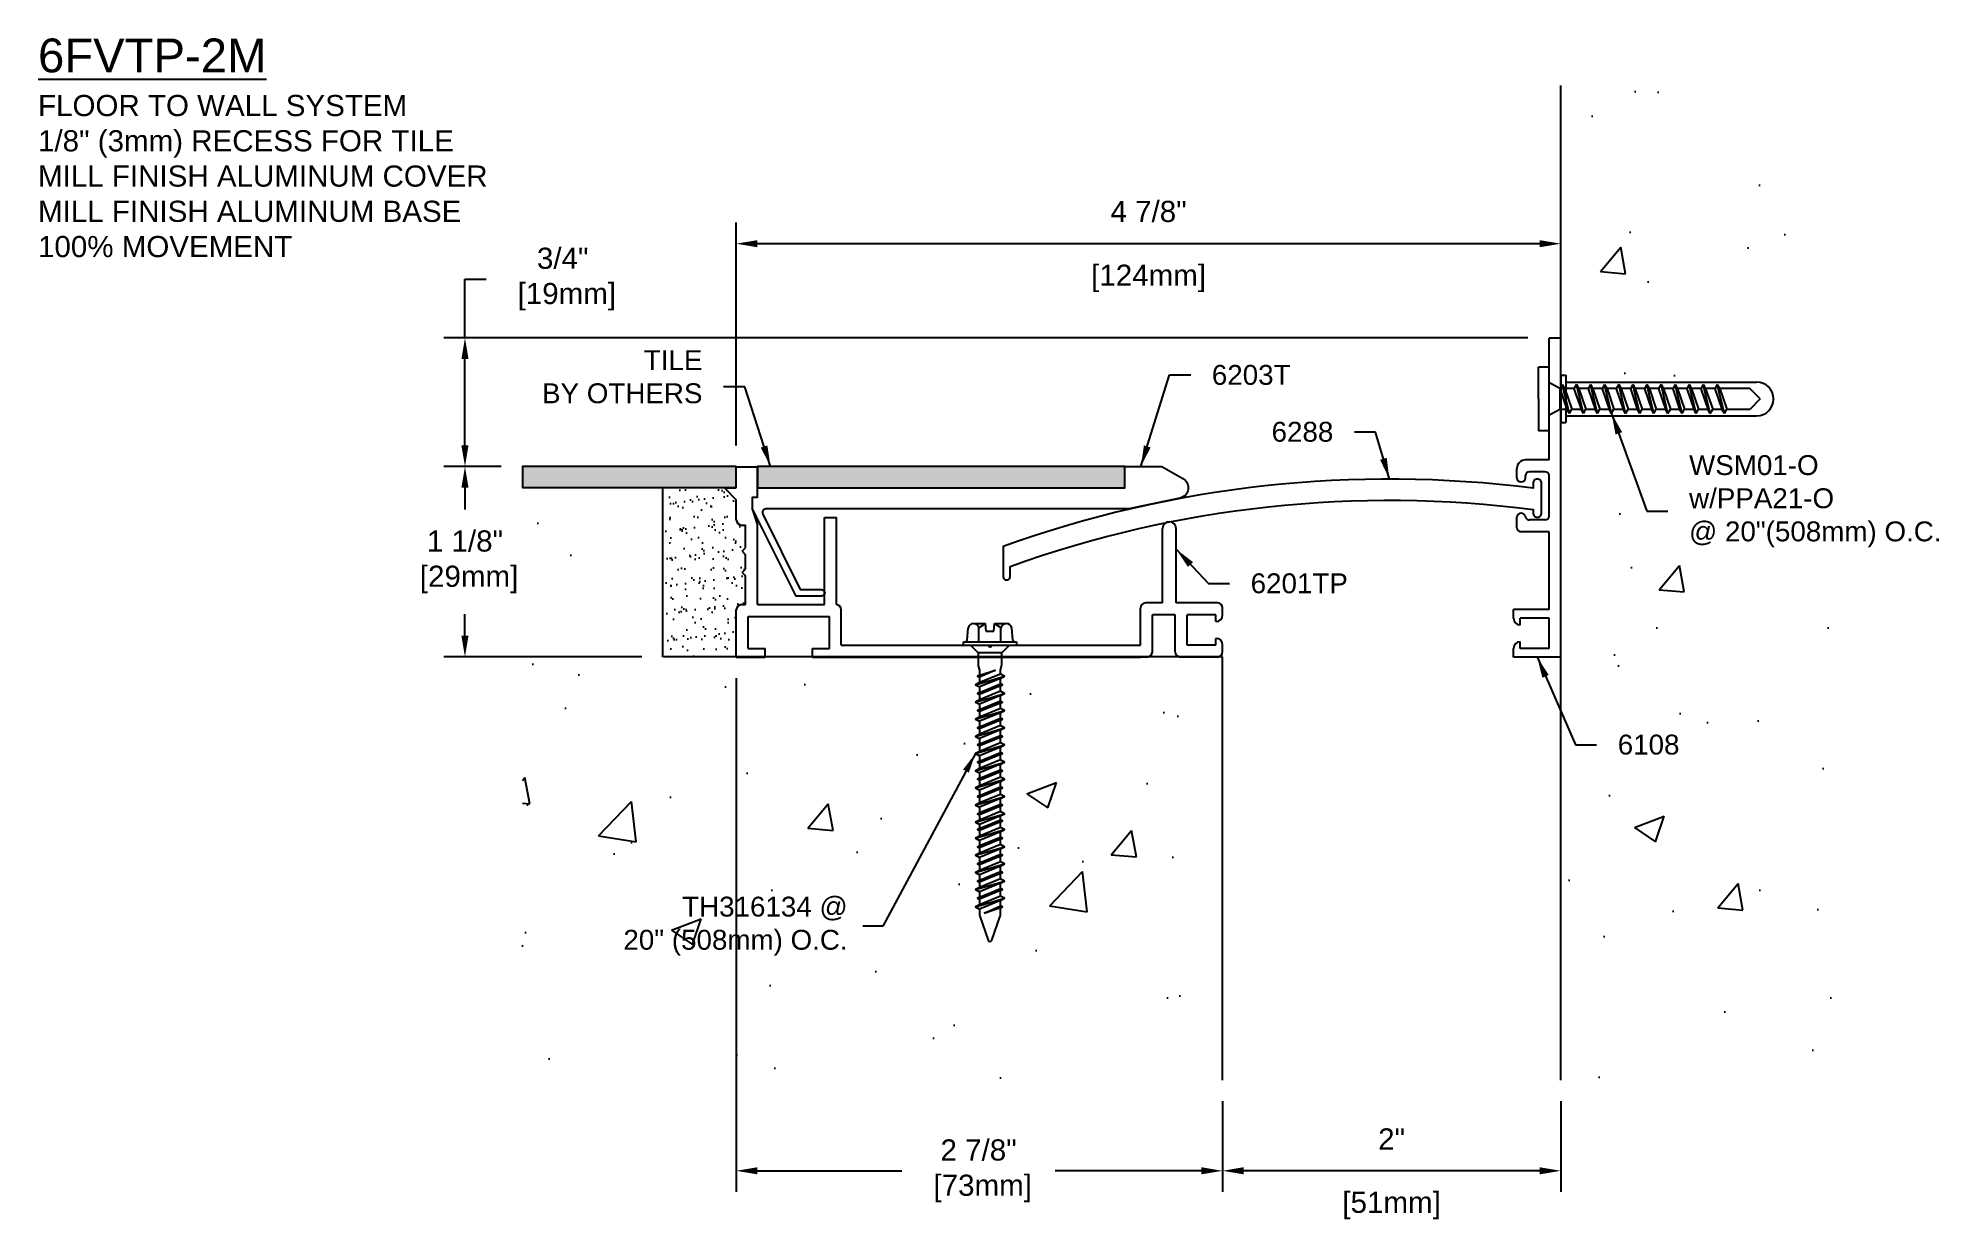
# Model space of a CAD drawing. Header units: inches. Extents: x 21.7 to 33, y 8.3 to 15.3.
import ezdxf

# ---------------------------------------------------------------- set-up
doc = ezdxf.new("R2010")
doc.units = ezdxf.units.IN
doc.header["$MEASUREMENT"] = 0
for name, color, linetype in [('Anchors', 4, 'Continuous'), ('Conditions', 1, 'Continuous'), ('Dimensions', 3, 'Continuous'), ('Metals', 7, 'Continuous'), ('Text', 2, 'Continuous')]:
    doc.layers.add(name, color=color, linetype=linetype)
doc.styles.add('arial', font='arial.ttf')
doc.styles.get("Standard").update_dxf_attribs({"font": 'arial.ttf'})
doc.dimstyles.new('ARIAL', dxfattribs={"dimtxt": 0.125, "dimasz": 0.125, "dimexe": 0.125, "dimexo": 0.125, "dimgap": 0.125, "dimtad": 0, "dimtih": 1, "dimtoh": 1, "dimdec": 5, "dimzin": 3, "dimdsep": 46, "dimlunit": 4, "dimtxsty": 'arial', "dimcen": 0.125, "dimadec": 0, "dimazin": 0, "dimtfac": 1, "dimtdec": 5, "dimtofl": 0, "dimtmove": 0, "dimatfit": 3, "dimfxl": 0, "dimfrac": 2, "dimtolj": 1, "dimtzin": 0, "dimarcsym": 0})
doc.dimstyles.get("Standard").update_dxf_attribs({"dimtxt": 0.1175, "dimasz": 0.1175, "dimexe": 0.125, "dimexo": 0.125, "dimgap": 0.09, "dimtad": 0, "dimtih": 1, "dimtoh": 1, "dimdec": 4, "dimzin": 0, "dimdsep": 46, "dimlunit": 4, "dimtxsty": 'Standard', "dimcen": 0.09, "dimadec": 0, "dimazin": 0, "dimtfac": 1, "dimtdec": 4, "dimtofl": 0, "dimtmove": 0, "dimatfit": 3, "dimfxl": 0, "dimfrac": 2, "dimtolj": 1, "dimtzin": 0, "dimarcsym": 0})

# ---------------------------------------------------------------- blocks, each defined once
blk = doc.blocks.new('6201TP')
for p, q in [((8.171, 7.616), (8.296, 7.616)), ((8.171, 7.491), (8.171, 7.616)), ((8.296, 7.436), (8.296, 7.616)), ((8.101, 7.491), (8.171, 7.491)), ((8.101, 7.491), (8.171, 7.421)), ((8.171, 7.302), (8.171, 7.421)), ((8.266, 7.361), (8.266, 7.436)), ((8.266, 7.436), (8.296, 7.436)), ((8.266, 7.361), (8.296, 7.271)), ((8.693, 7.316), (8.763, 7.316)), ((8.693, 6.801), (8.693, 7.316)), ((8.763, 6.801), (8.763, 7.316)), ((8.202, 7.271), (8.226, 7.271)), ((8.226, 7.136), (8.226, 7.271)), ((8.296, 6.801), (8.296, 7.271)), ((10.691, 6.811), (10.691, 7.251)), ((10.771, 6.811), (10.771, 7.251)), ((8.206, 7.116), (8.226, 7.136)), ((8.206, 7.116), (8.226, 7.096)), ((8.226, 7.011), (8.226, 7.096)), ((8.206, 6.991), (8.226, 7.011)), ((8.206, 6.991), (8.226, 6.971)), ((8.226, 6.801), (8.226, 6.971)), ((8.171, 6.491), (8.171, 6.77)), ((8.202, 6.801), (8.226, 6.801)), ((8.296, 6.801), (8.693, 6.801)), ((8.791, 6.561), (8.791, 6.77)), ((10.561, 6.561), (10.561, 6.78)), ((10.691, 6.811), (10.592, 6.811)), ((11.016, 6.811), (10.771, 6.811)), ((11.046, 6.739), (11.046, 6.781)), ((8.241, 6.731), (8.721, 6.731)), ((8.241, 6.541), (8.241, 6.731)), ((8.721, 6.541), (8.721, 6.731)), ((10.631, 6.522), (10.631, 6.741)), ((10.766, 6.741), (10.631, 6.741)), ((10.766, 6.522), (10.766, 6.741)), ((11.006, 6.741), (10.836, 6.741)), ((10.836, 6.561), (10.836, 6.741)), ((11.006, 6.701), (11.006, 6.741)), ((11.008, 6.701), (11.006, 6.701)), ((8.241, 6.541), (8.341, 6.541)), ((8.341, 6.491), (8.341, 6.541)), ((8.621, 6.491), (8.621, 6.541)), ((8.621, 6.541), (8.721, 6.541)), ((8.791, 6.561), (9.661, 6.561)), ((9.681, 6.561), (10.561, 6.561)), ((11.006, 6.561), (10.836, 6.561)), ((11.008, 6.601), (11.006, 6.601)), ((11.006, 6.561), (11.006, 6.601)), ((11.046, 6.521), (11.046, 6.563)), ((8.171, 6.491), (8.341, 6.491)), ((8.621, 6.491), (8.791, 6.491)), ((8.791, 6.491), (10.561, 6.491)), ((10.6, 6.491), (10.561, 6.491)), ((11.016, 6.491), (10.797, 6.491))]:
    blk.add_line(p, q)
for centre, radius, start, end in [((8.202, 7.302), 0.031, 180, 270), ((10.731, 7.251), 0.04, 0, 180), ((8.202, 6.77), 0.031, 90, 180), ((8.76, 6.77), 0.031, 0, 84.4725), ((10.592, 6.78), 0.031, 90, 180), ((11.016, 6.781), 0.03, 0, 90), ((11.008, 6.739), 0.038, 270, 0), ((9.671, 6.561), 0.01, 180, 360), ((10.6, 6.522), 0.031, 270, 0), ((10.797, 6.522), 0.031, 180, 270), ((11.008, 6.563), 0.038, 360, 90), ((11.016, 6.521), 0.03, 270, 360)]:
    blk.add_arc(centre, radius, start, end)
blk = doc.blocks.new('*D3')
at = {"layer": 'Defpoints', "color": 0}
for p in [(28.715, 9.167), (30.715, 9.167), (28.715, 8.63)]:
    blk.add_point(p, dxfattribs=at)
at = {"layer": 'Dimensions', "color": 0, "lineweight": -2}
for p, q in [((28.715, 9.042), (28.715, 8.505)), ((30.715, 9.042), (30.715, 8.505)), ((30.59, 8.63), (28.84, 8.63))]:
    blk.add_line(p, q, dxfattribs=at)
at = {"layer": 'Dimensions', "color": 0}
for points in [[(28.84, 8.651), (28.84, 8.609), (28.715, 8.63)], [(30.59, 8.651), (30.59, 8.609), (30.715, 8.63)]]:
    blk.add_solid(points, dxfattribs=at)
at = {"layer": 'Dimensions', "color": 0, "char_height": 0.125, "attachment_point": 5, "style": 'arial'}
for s, insert in [('\\A1;2"', (29.715, 8.818)), ('\\A1;[51mm]', (29.715, 8.425))]:
    blk.add_mtext(s, dxfattribs=dict(at, insert=insert))
blk = doc.blocks.new('*D4')
at = {"layer": 'Defpoints', "color": 0}
for p in [(25.84, 11.667), (28.715, 9.167), (28.715, 8.63)]:
    blk.add_point(p, dxfattribs=at)
at = {"layer": 'Dimensions', "color": 0, "lineweight": -2}
for p, q in [((25.84, 11.542), (25.84, 8.505)), ((28.715, 9.042), (28.715, 8.505)), ((25.965, 8.63), (26.82, 8.63)), ((28.59, 8.63), (27.726, 8.63))]:
    blk.add_line(p, q, dxfattribs=at)
at = {"layer": 'Dimensions', "color": 0}
for points in [[(25.965, 8.651), (25.965, 8.609), (25.84, 8.63)], [(28.59, 8.651), (28.59, 8.609), (28.715, 8.63)]]:
    blk.add_solid(points, dxfattribs=at)
at = {"layer": 'Dimensions', "color": 0, "insert": (27.273, 8.63), "char_height": 0.125, "attachment_point": 5, "style": 'arial'}
blk.add_mtext('\\A1;2 7/8"\\P [73mm]', dxfattribs=at)
blk = doc.blocks.new('*D5')
at = {"layer": 'Defpoints', "color": 0}
for p in [(24.236, 12.792), (24.575, 12.792), (25.406, 11.667)]:
    blk.add_point(p, dxfattribs=at)
at = {"layer": 'Dimensions', "color": 0, "lineweight": -2}
for p, q in [((24.45, 12.792), (24.111, 12.792)), ((24.236, 12.667), (24.236, 12.539)), ((24.236, 11.792), (24.236, 11.919)), ((25.281, 11.667), (24.111, 11.667))]:
    blk.add_line(p, q, dxfattribs=at)
at = {"layer": 'Dimensions', "color": 0}
for points in [[(24.215, 12.667), (24.257, 12.667), (24.236, 12.792)], [(24.215, 11.792), (24.257, 11.792), (24.236, 11.667)]]:
    blk.add_solid(points, dxfattribs=at)
at = {"layer": 'Dimensions', "color": 0, "insert": (24.236, 12.229), "char_height": 0.125, "attachment_point": 5, "style": 'arial'}
blk.add_mtext('\\A1;1 1/8"\\P [29mm]', dxfattribs=at)
blk = doc.blocks.new('6203T')
blk.add_lwpolyline([(0.408, -0.546, -0.414214), (0.428, -0.566, -0.414214), (0.408, -0.586), (0.259, -0.586), (0, -0.07), (0, 0), (0.03, 0), (0.03, 0.055), (2.202, 0.055), (2.202, 0.18), (2.422, 0.18), (2.546, 0.109, -0.687281), (2.528, -0.006), (2.225, -0.07), (0.08, -0.07, 0.571547), (0.062, -0.1), (0.282, -0.546)], format="xyb", close=True)
blk = doc.blocks.new('6288')
at = {"flags": 128}
blk.add_lwpolyline([(-2.243, -0.391, -0.11907), (0.85, -0.055), (0.85, -0.076, 0.414214), (0.874, -0.1), (0.876, -0.1, 0.414214), (0.9, -0.076), (0.9, 0.101, 0.414214), (0.876, 0.125), (0.874, 0.125, 0.414214), (0.85, 0.101), (0.85, 0.071, 0.11837), (-2.283, -0.273), (-2.283, -0.452, 0.414214), (-2.264, -0.471), (-2.262, -0.471, 0.414214), (-2.243, -0.452), (-2.243, -0.391)], format="xyb", dxfattribs=at)
blk = doc.blocks.new('6108')
for p, q in [((-0.743, -0.003), (-0.743, 0.277)), ((-0.743, 0.277), (-0.692, 0.277)), ((-0.693, 0.067), (-0.693, 0.237)), ((-0.693, 0.237), (-0.653, 0.237)), ((-0.653, 0.237), (-0.653, 0.238)), ((-0.553, 0.237), (-0.553, 0.238)), ((-0.553, 0.237), (-0.513, 0.237)), ((-0.514, 0.277), (-0.463, 0.277)), ((-0.513, 0.067), (-0.513, 0.237)), ((-0.463, 0.067), (-0.463, 0.277)), ((-0.003, 0.067), (-0.003, 0.233)), ((0.021, 0.257), (0.083, 0.257)), ((0.107, 0.231), (0.107, 0.233)), ((0.292, 0.231), (0.292, 0.233)), ((0.316, 0.257), (0.372, 0.257)), ((0.067, 0.091), (0.067, 0.183)), ((0.316, 0.207), (0.328, 0.207)), ((0.352, 0.091), (0.352, 0.183)), ((0.422, 0.067), (0.422, 0.207)), ((-0.693, 0.067), (-0.513, 0.067)), ((-0.463, 0.067), (-0.003, 0.067)), ((0.091, 0.067), (0.328, 0.067)), ((0.422, 0.067), (1.142, 0.067)), ((1.142, -0.003), (1.142, 0.067)), ((-0.743, -0.003), (1.142, -0.003))]:
    blk.add_line(p, q)
for centre, radius, start, end in [((-0.692, 0.238), 0.039, 0, 90), ((-0.514, 0.238), 0.039, 90, 180), ((0.021, 0.233), 0.024, 90, 180), ((0.083, 0.233), 0.024, 0, 90), ((0.083, 0.231), 0.024, 280.584, 0), ((0.316, 0.233), 0.024, 90, 180), ((0.316, 0.231), 0.024, 180, 270), ((0.372, 0.207), 0.05, 0, 90), ((0.092, 0.183), 0.025, 100.5837, 179.9997), ((0.328, 0.183), 0.024, 0, 90), ((0.091, 0.091), 0.024, 180, 270), ((0.328, 0.091), 0.024, 270, 0)]:
    blk.add_arc(centre, radius, start, end)
blk = doc.blocks.new('WSM01')
for p, q in [((0.005, 0.063), (-0.183, 0.063)), ((-0.183, 0.001), (-0.183, 0.063)), ((0.192, 0.001), (-0.183, 0.001)), ((-0.058, -0.064), (-0.093, 0.001)), ((0.005, 0.063), (0.192, 0.063)), ((0.067, -0.064), (0.103, 0.001)), ((0.192, 0.001), (0.192, 0.063)), ((-0.081, -0.12), (0.091, -0.078)), ((-0.081, -0.12), (-0.055, -0.106)), ((-0.058, -0.107), (-0.058, -0.064)), ((0.067, -0.064), (-0.058, -0.064)), ((0.065, -0.064), (-0.055, -0.106)), ((0.065, -0.093), (-0.055, -0.134)), ((0.091, -0.078), (0.065, -0.064)), ((0.091, -0.078), (0.065, -0.093)), ((0.067, -0.065), (0.067, -0.064)), ((0.067, -0.149), (0.067, -0.092)), ((-0.081, -0.12), (-0.055, -0.134)), ((-0.081, -0.203), (0.091, -0.162)), ((-0.081, -0.203), (-0.055, -0.189)), ((-0.081, -0.203), (-0.055, -0.218)), ((-0.058, -0.191), (-0.058, -0.133)), ((-0.058, -0.274), (-0.058, -0.216)), ((0.065, -0.147), (-0.055, -0.189)), ((0.065, -0.176), (-0.055, -0.218)), ((0.091, -0.162), (0.065, -0.147)), ((0.091, -0.162), (0.065, -0.176)), ((0.067, -0.232), (0.067, -0.175)), ((-0.081, -0.287), (0.091, -0.245)), ((-0.081, -0.287), (-0.055, -0.272)), ((-0.081, -0.287), (-0.055, -0.301)), ((-0.081, -0.37), (0.091, -0.328)), ((-0.058, -0.357), (-0.058, -0.3)), ((0.065, -0.231), (-0.055, -0.272)), ((0.065, -0.259), (-0.055, -0.301)), ((0.065, -0.314), (-0.055, -0.356)), ((0.091, -0.245), (0.065, -0.231)), ((0.091, -0.245), (0.065, -0.259)), ((0.091, -0.328), (0.065, -0.314)), ((0.091, -0.328), (0.065, -0.343)), ((0.067, -0.315), (0.067, -0.258)), ((-0.081, -0.37), (-0.055, -0.356)), ((-0.081, -0.37), (-0.055, -0.384)), ((-0.081, -0.453), (0.091, -0.412)), ((-0.081, -0.453), (-0.055, -0.439)), ((-0.058, -0.441), (-0.058, -0.383)), ((0.065, -0.343), (-0.055, -0.384)), ((0.065, -0.397), (-0.055, -0.439)), ((0.065, -0.426), (-0.055, -0.468)), ((0.091, -0.412), (0.065, -0.397)), ((0.091, -0.412), (0.065, -0.426)), ((0.067, -0.399), (0.067, -0.342)), ((0.067, -0.482), (0.067, -0.425)), ((-0.081, -0.453), (-0.055, -0.468)), ((-0.081, -0.537), (0.091, -0.495)), ((-0.081, -0.537), (-0.055, -0.522)), ((-0.081, -0.537), (-0.055, -0.551)), ((-0.058, -0.524), (-0.058, -0.466)), ((-0.058, -0.607), (-0.058, -0.55)), ((0.065, -0.481), (-0.055, -0.522)), ((0.065, -0.509), (-0.055, -0.551)), ((0.091, -0.495), (0.065, -0.481)), ((0.091, -0.495), (0.065, -0.509)), ((0.067, -0.565), (0.067, -0.508)), ((-0.081, -0.62), (0.091, -0.578)), ((-0.081, -0.62), (-0.055, -0.606)), ((-0.081, -0.62), (-0.055, -0.634)), ((-0.081, -0.703), (0.091, -0.662)), ((-0.058, -0.691), (-0.058, -0.633)), ((0.065, -0.564), (-0.055, -0.606)), ((0.065, -0.593), (-0.055, -0.634)), ((0.065, -0.647), (-0.055, -0.689)), ((0.091, -0.578), (0.065, -0.564)), ((0.091, -0.578), (0.065, -0.593)), ((0.091, -0.662), (0.065, -0.647)), ((0.091, -0.662), (0.065, -0.676)), ((0.067, -0.649), (0.067, -0.592)), ((-0.081, -0.703), (-0.055, -0.689)), ((-0.081, -0.703), (-0.055, -0.718)), ((-0.081, -0.787), (0.091, -0.745)), ((-0.081, -0.787), (-0.055, -0.772)), ((-0.081, -0.787), (-0.055, -0.801)), ((-0.058, -0.774), (-0.058, -0.716)), ((0.065, -0.676), (-0.055, -0.718)), ((0.065, -0.731), (-0.055, -0.772)), ((0.065, -0.759), (-0.055, -0.801)), ((0.091, -0.745), (0.065, -0.731)), ((0.091, -0.745), (0.065, -0.759)), ((0.067, -0.732), (0.067, -0.675)), ((0.067, -0.815), (0.067, -0.758)), ((-0.081, -0.87), (0.091, -0.828)), ((-0.081, -0.87), (-0.055, -0.856)), ((-0.081, -0.87), (-0.055, -0.884)), ((-0.058, -0.857), (-0.058, -0.8)), ((-0.058, -0.941), (-0.058, -0.883)), ((0.065, -0.814), (-0.055, -0.856)), ((0.065, -0.843), (-0.055, -0.884)), ((0.065, -0.897), (-0.055, -0.939)), ((0.091, -0.828), (0.065, -0.814)), ((0.091, -0.828), (0.065, -0.843)), ((0.091, -0.912), (0.065, -0.897)), ((0.067, -0.899), (0.067, -0.842)), ((-0.081, -0.953), (0.091, -0.912)), ((-0.081, -0.953), (-0.055, -0.939)), ((-0.081, -0.953), (-0.055, -0.968)), ((-0.081, -1.037), (0.091, -0.995)), ((-0.058, -1.024), (-0.058, -0.966)), ((0.065, -0.926), (-0.055, -0.968)), ((0.065, -0.981), (-0.055, -1.022)), ((0.065, -1.009), (-0.055, -1.051)), ((0.091, -0.912), (0.065, -0.926)), ((0.091, -0.995), (0.065, -0.981)), ((0.091, -0.995), (0.065, -1.009)), ((0.067, -0.982), (0.067, -0.925)), ((0.067, -1.187), (0.067, -1.008)), ((-0.081, -1.037), (-0.055, -1.022)), ((-0.081, -1.037), (-0.055, -1.051)), ((-0.058, -1.187), (-0.058, -1.05)), ((0.005, -1.249), (-0.058, -1.187)), ((0.005, -1.249), (0.067, -1.187))]:
    blk.add_line(p, q)
blk = doc.blocks.new('PPA21')
for p, q in [((0.14, 0.03), (-0.14, 0.03)), ((-0.14, 0.03), (-0.14, 0)), ((0.14, 0), (-0.14, 0)), ((-0.1, 0), (-0.1, -1.128)), ((0.1, 0), (0.1, -1.128)), ((0.14, 0.03), (0.14, 0)), ((0.001, -1.227), (-0.001, -1.227))]:
    blk.add_line(p, q)
for centre, start, end in [((-0.001, -1.128), 180, 270), ((0.001, -1.128), 270, 0)]:
    blk.add_arc(centre, 0.099, start, end)
blk = doc.blocks.new('*D10')
at = {"layer": 'Defpoints', "color": 0}
for p in [(30.645, 13.552), (24.236, 12.792), (24.575, 12.792)]:
    blk.add_point(p, dxfattribs=at)
at = {"layer": 'Dimensions', "color": 0, "lineweight": -2}
for p, q in [((24.236, 13.552), (24.236, 13.9)), ((24.236, 13.9), (24.361, 13.9)), ((30.52, 13.552), (24.111, 13.552)), ((24.236, 12.917), (24.236, 13.427)), ((24.45, 12.792), (24.111, 12.792))]:
    blk.add_line(p, q, dxfattribs=at)
at = {"layer": 'Dimensions', "color": 0}
for points in [[(24.215, 13.427), (24.257, 13.427), (24.236, 13.552)], [(24.215, 12.917), (24.257, 12.917), (24.236, 12.792)]]:
    blk.add_solid(points, dxfattribs=at)
at = {"layer": 'Dimensions', "color": 0, "insert": (24.814, 13.9), "char_height": 0.125, "attachment_point": 5, "style": 'arial'}
blk.add_mtext('\\A1;3/4"\\P [19mm]', dxfattribs=at)
blk = doc.blocks.new('*D11')
at = {"layer": 'Defpoints', "color": 0}
for p in [(25.84, 14.109), (30.715, 13.552), (25.84, 12.792)]:
    blk.add_point(p, dxfattribs=at)
at = {"layer": 'Dimensions', "color": 0, "lineweight": -2}
for p, q in [((25.84, 12.917), (25.84, 14.234)), ((30.715, 13.677), (30.715, 14.234)), ((30.59, 14.109), (25.965, 14.109))]:
    blk.add_line(p, q, dxfattribs=at)
at = {"layer": 'Dimensions', "color": 0}
for points in [[(25.965, 14.13), (25.965, 14.088), (25.84, 14.109)], [(30.59, 14.13), (30.59, 14.088), (30.715, 14.109)]]:
    blk.add_solid(points, dxfattribs=at)
at = {"layer": 'Dimensions', "color": 0, "char_height": 0.125, "attachment_point": 5, "style": 'arial'}
for s, insert in [('\\A1;4 7/8"', (28.278, 14.299)), ('\\A1;[124mm]', (28.278, 13.904))]:
    blk.add_mtext(s, dxfattribs=dict(at, insert=insert))
blk = doc.blocks.new('TH316134')
for p, q in [((-0.097, 0.127), (-0.027, 0.127)), ((-0.023, 0.083), (-0.027, 0.127)), ((0.023, 0.083), (0.027, 0.127)), ((0.027, 0.127), (0.097, 0.127)), ((-0.157, 0.019), (0.157, 0.019)), ((-0.157, 0), (-0.157, 0.019)), ((-0.157, 0), (0.157, 0)), ((-0.135, 0.029), (-0.129, 0.1)), ((-0.115, 0), (-0.07, -0.045)), ((-0.065, 0.019), (-0.065, 0.1)), ((-0.023, 0.083), (0.023, 0.083)), ((0.064, 0.019), (0.064, 0.1)), ((0.115, 0), (0.07, -0.045)), ((0.135, 0.029), (0.129, 0.1)), ((0.157, 0.019), (0.157, 0)), ((-0.086, -0.234), (0.086, -0.184)), ((-0.074, -0.184), (0.032, -0.147)), ((0.032, -0.147), (-0.062, -0.19)), ((-0.062, -0.177), (0.032, -0.147)), ((0.062, -0.171), (-0.062, -0.221)), ((0.062, -0.197), (-0.062, -0.247)), ((-0.086, -0.336), (0.086, -0.285)), ((-0.074, -0.285), (0.074, -0.234)), ((-0.074, -0.387), (0.074, -0.336)), ((-0.062, -0.279), (0.062, -0.228)), ((0.062, -0.241), (-0.062, -0.291)), ((0.062, -0.272), (-0.062, -0.323)), ((0.062, -0.298), (-0.062, -0.349)), ((-0.062, -0.381), (0.062, -0.33)), ((-0.086, -0.437), (0.086, -0.387)), ((-0.074, -0.488), (0.074, -0.437)), ((0.062, -0.342), (-0.062, -0.393)), ((0.062, -0.374), (-0.062, -0.425)), ((0.062, -0.4), (-0.062, -0.45)), ((-0.062, -0.482), (0.062, -0.431)), ((0.062, -0.444), (-0.062, -0.494)), ((-0.086, -0.539), (0.086, -0.488)), ((-0.074, -0.59), (0.074, -0.539)), ((0.062, -0.475), (-0.062, -0.526)), ((0.062, -0.501), (-0.062, -0.552)), ((-0.062, -0.584), (0.062, -0.533)), ((0.062, -0.545), (-0.062, -0.596)), ((-0.086, -0.641), (0.086, -0.59)), ((-0.074, -0.691), (0.074, -0.641)), ((0.062, -0.577), (-0.062, -0.628)), ((0.062, -0.603), (-0.062, -0.654)), ((-0.062, -0.685), (0.062, -0.634)), ((0.062, -0.647), (-0.062, -0.698)), ((-0.086, -0.742), (0.086, -0.691)), ((-0.074, -0.793), (0.074, -0.742)), ((0.062, -0.678), (-0.062, -0.729)), ((0.062, -0.704), (-0.062, -0.755)), ((-0.062, -0.787), (0.062, -0.736)), ((0.062, -0.748), (-0.062, -0.799)), ((0.062, -0.78), (-0.062, -0.831)), ((-0.086, -0.844), (0.086, -0.793)), ((-0.086, -0.945), (0.086, -0.895)), ((-0.074, -0.895), (0.074, -0.844)), ((0.062, -0.806), (-0.062, -0.857)), ((-0.062, -0.888), (0.062, -0.838)), ((0.062, -0.85), (-0.062, -0.901)), ((0.062, -0.882), (-0.062, -0.932)), ((-0.086, -1.047), (0.086, -0.996)), ((-0.074, -0.996), (0.074, -0.945)), ((0.062, -0.907), (-0.062, -0.958)), ((-0.062, -0.99), (0.062, -0.939)), ((0.062, -0.951), (-0.062, -1.002)), ((0.062, -0.983), (-0.062, -1.034)), ((0.062, -1.009), (-0.062, -1.06)), ((-0.086, -1.141), (0.086, -1.09)), ((-0.074, -1.09), (0.074, -1.039)), ((-0.062, -1.084), (0.062, -1.033)), ((0.062, -1.045), (-0.062, -1.096)), ((0.062, -1.077), (-0.062, -1.128)), ((0.062, -1.103), (-0.062, -1.154)), ((-0.086, -1.242), (0.086, -1.191)), ((-0.074, -1.191), (0.074, -1.141)), ((-0.062, -1.185), (0.062, -1.134)), ((0.062, -1.147), (-0.062, -1.198)), ((0.062, -1.178), (-0.062, -1.229)), ((0.062, -1.204), (-0.062, -1.255)), ((-0.062, -1.287), (0.062, -1.236)), ((-0.086, -1.344), (0.086, -1.293)), ((-0.074, -1.293), (0.074, -1.242)), ((-0.074, -1.395), (0.074, -1.344)), ((0.062, -1.248), (-0.062, -1.299)), ((0.062, -1.28), (-0.062, -1.331)), ((0.062, -1.306), (-0.062, -1.357)), ((-0.062, -1.388), (0.062, -1.338)), ((-0.086, -1.445), (0.086, -1.395)), ((-0.074, -1.496), (0.074, -1.445)), ((0.062, -1.35), (-0.062, -1.401)), ((0.062, -1.382), (-0.062, -1.432)), ((0.062, -1.407), (-0.062, -1.458)), ((-0.062, -1.49), (0.062, -1.439)), ((0.062, -1.451), (-0.062, -1.502)), ((-0.086, -1.547), (0.086, -1.496)), ((0.062, -1.483), (-0.062, -1.534)), ((0.062, -1.509), (-0.062, -1.56)), ((-0.034, -1.584), (0.062, -1.541)), ((-0.034, -1.584), (0.074, -1.547)), ((0.062, -1.553), (-0.034, -1.584))]:
    blk.add_line(p, q)
blk.add_lwpolyline([(0.07, -0.045), (-0.07, -0.045), (-0.07, -0.112, 0.052126), (-0.069, -0.122), (-0.063, -0.148, -0.052126), (-0.062, -0.157), (-0.062, -0.177), (-0.074, -0.184), (-0.062, -0.19), (-0.062, -0.221), (-0.086, -0.234), (-0.062, -0.247), (-0.062, -0.279), (-0.074, -0.285), (-0.062, -0.291), (-0.062, -0.323), (-0.086, -0.336), (-0.062, -0.349), (-0.062, -0.381), (-0.074, -0.387), (-0.062, -0.393), (-0.062, -0.425), (-0.086, -0.437), (-0.062, -0.45), (-0.062, -0.482), (-0.074, -0.488), (-0.062, -0.494), (-0.062, -0.526), (-0.086, -0.539), (-0.062, -0.552), (-0.062, -0.584), (-0.074, -0.59), (-0.062, -0.596), (-0.062, -0.628), (-0.086, -0.641), (-0.062, -0.654), (-0.062, -0.685), (-0.074, -0.691), (-0.062, -0.698), (-0.062, -0.729), (-0.086, -0.742), (-0.062, -0.755), (-0.062, -0.787), (-0.074, -0.793), (-0.062, -0.799), (-0.062, -0.831), (-0.086, -0.844), (-0.062, -0.857), (-0.062, -0.888), (-0.074, -0.895), (-0.062, -0.901), (-0.062, -0.932), (-0.086, -0.945), (-0.062, -0.958), (-0.062, -0.99), (-0.074, -0.996), (-0.062, -1.002), (-0.062, -1.034), (-0.086, -1.047), (-0.062, -1.06), (-0.062, -1.084), (-0.074, -1.09), (-0.062, -1.096), (-0.062, -1.128), (-0.086, -1.141), (-0.062, -1.154), (-0.062, -1.185), (-0.074, -1.191), (-0.062, -1.198), (-0.062, -1.229), (-0.086, -1.242), (-0.062, -1.255), (-0.062, -1.287), (-0.074, -1.293), (-0.062, -1.299), (-0.062, -1.331), (-0.086, -1.344), (-0.062, -1.357), (-0.062, -1.388), (-0.074, -1.395), (-0.062, -1.401), (-0.062, -1.432), (-0.086, -1.445), (-0.062, -1.458), (-0.062, -1.49), (-0.074, -1.496), (-0.062, -1.502), (-0.062, -1.534), (-0.086, -1.547), (-0.062, -1.56), (-0.062, -1.586, 0.084437), (-0.06, -1.601), (-0.01, -1.744, 0.648167), (0.01, -1.744), (0.06, -1.601, 0.084437), (0.062, -1.586), (0.062, -1.553), (0.074, -1.547), (0.062, -1.541), (0.062, -1.509), (0.086, -1.496), (0.062, -1.483), (0.062, -1.451), (0.074, -1.445), (0.062, -1.439), (0.062, -1.407), (0.086, -1.395), (0.062, -1.382), (0.062, -1.35), (0.074, -1.344), (0.062, -1.338), (0.062, -1.306), (0.086, -1.293), (0.062, -1.28), (0.062, -1.248), (0.074, -1.242), (0.062, -1.236), (0.062, -1.204), (0.086, -1.191), (0.062, -1.178), (0.062, -1.147), (0.074, -1.141), (0.062, -1.134), (0.062, -1.103), (0.086, -1.09), (0.062, -1.077), (0.062, -1.045), (0.074, -1.039), (0.062, -1.033), (0.062, -1.009), (0.086, -0.996), (0.062, -0.983), (0.062, -0.951), (0.074, -0.945), (0.062, -0.939), (0.062, -0.907), (0.086, -0.895), (0.062, -0.882), (0.062, -0.85), (0.074, -0.844), (0.062, -0.838), (0.062, -0.806), (0.086, -0.793), (0.062, -0.78), (0.062, -0.748), (0.074, -0.742), (0.062, -0.736), (0.062, -0.704), (0.086, -0.691), (0.062, -0.678), (0.062, -0.647), (0.074, -0.641), (0.062, -0.634), (0.062, -0.603), (0.086, -0.59), (0.062, -0.577), (0.062, -0.545), (0.074, -0.539), (0.062, -0.533), (0.062, -0.501), (0.086, -0.488), (0.062, -0.475), (0.062, -0.444), (0.074, -0.437), (0.062, -0.431), (0.062, -0.4), (0.086, -0.387), (0.062, -0.374), (0.062, -0.342), (0.074, -0.336), (0.062, -0.33), (0.062, -0.298), (0.086, -0.285), (0.062, -0.272), (0.062, -0.241), (0.074, -0.234), (0.062, -0.228), (0.062, -0.197), (0.086, -0.184), (0.062, -0.171), (0.062, -0.157, -0.052126), (0.063, -0.148), (0.069, -0.122, 0.052126), (0.07, -0.112)], format="xyb", close=True)
for centre, radius, start, end in [((-0.097, 0.095), 0.0327, 9.285, 170.715), ((0, 0.038), 0.0896, 107.4215, 136.0407), ((0, 0.038), 0.0896, 43.9593, 72.5785), ((0.097, 0.095), 0.0327, 9.285, 170.715), ((-0.146, 0.03), 0.0112, 270, 355), ((0.146, 0.03), 0.0112, 185, 270)]:
    blk.add_arc(centre, radius, start, end)

msp = doc.modelspace()

# ---------------------------------------------------------------- hatches: boundary and pattern name
at = {"layer": 'Conditions'}
h = msp.add_hatch(dxfattribs=at)
h.set_pattern_fill('AR-CONC', color=256, scale=0.25, style=0)
h.paths.add_polyline_path([(32.32985, 15.044978), (30.715353, 15.044978), (30.715353, 13.331538), (30.745353, 13.331538), (30.745353, 13.291538), (31.873263, 13.291538, -0.414213562), (31.972263, 13.192538), (31.972263, 13.190538, -0.414213562), (31.873263, 13.091538), (30.745353, 13.091538), (30.745353, 13.051538), (30.715353, 13.051538), (30.715353, 9.166538), (32.32985, 9.166538), (32.32985, 12.253954), (31.37654, 12.253954), (31.37654, 12.938345), (32.32985, 12.938345)])
h.paths.add_polyline_path([(31.483955, 11.287755), (31.483955, 11.032785), (31.014013, 11.032785), (31.014013, 11.287755)], flags=16)
h.paths.add_polyline_path([(31.022664, 11.237409), (31.433193, 11.237409), (31.433193, 11.058674), (31.022664, 11.058674)], flags=8)
h = msp.add_hatch(dxfattribs=at)
h.set_pattern_fill('ANSI33', color=256, scale=0.125, angle=45, style=0)
h.paths.add_polyline_path([(28.137353, 12.666538), (28.137353, 12.791538), (25.965353, 12.791538), (25.965353, 12.666538)])
h.paths.add_polyline_path([(24.575423, 12.791538), (24.575423, 12.666538), (25.840353, 12.666538), (25.840353, 12.791538)])
h = msp.add_hatch(dxfattribs=at)
h.set_pattern_fill('AR-CONC', color=256, scale=0.25, style=0)
h.paths.add_polyline_path([(28.715353, 11.666538), (27.410103, 11.666538), (27.410103, 11.624443, -0.05212645), (27.409097, 11.614826), (27.403608, 11.588857, 0.05212645), (27.402603, 11.57924), (27.402603, 11.565869), (27.426603, 11.552945), (27.402603, 11.54002), (27.402603, 11.508327), (27.414047, 11.502163), (27.402603, 11.496), (27.402603, 11.464307), (27.426603, 11.451382), (27.402603, 11.438457), (27.402603, 11.406764), (27.414047, 11.400601), (27.402603, 11.394437), (27.402603, 11.362744), (27.426603, 11.34982), (27.402603, 11.336895), (27.402603, 11.305202), (27.414047, 11.299038), (27.402603, 11.292875), (27.402603, 11.261182), (27.426603, 11.248257), (27.402603, 11.235332), (27.402603, 11.203639), (27.414047, 11.197476), (27.402603, 11.191312), (27.402603, 11.159619), (27.426603, 11.146695), (27.402603, 11.13377), (27.402603, 11.102077), (27.414047, 11.095913), (27.402603, 11.08975), (27.402603, 11.058057), (27.426603, 11.045132), (27.402603, 11.032207), (27.402603, 11.000514), (27.414047, 10.994351), (27.402603, 10.988187), (27.402603, 10.956494), (27.426603, 10.94357), (27.402603, 10.930645), (27.402603, 10.898952), (27.414047, 10.892788), (27.402603, 10.886625), (27.402603, 10.854932), (27.426603, 10.842007), (27.402603, 10.829082), (27.402603, 10.797389), (27.414047, 10.791226), (27.402603, 10.785062), (27.402603, 10.753369), (27.426603, 10.740445), (27.402603, 10.72752), (27.402603, 10.703639), (27.414047, 10.697476), (27.402603, 10.691312), (27.402603, 10.659619), (27.426603, 10.646695), (27.402603, 10.63377), (27.402603, 10.602077), (27.414047, 10.595913), (27.402603, 10.58975), (27.402603, 10.558057), (27.426603, 10.545132), (27.402603, 10.532207), (27.402603, 10.500514), (27.414047, 10.494351), (27.402603, 10.488187), (27.402603, 10.456494), (27.426603, 10.44357), (27.402603, 10.430645), (27.402603, 10.398952), (27.414047, 10.392788), (27.402603, 10.386625), (27.402603, 10.354932), (27.426603, 10.342007), (27.402603, 10.329082), (27.402603, 10.297389), (27.414047, 10.291226), (27.402603, 10.285062), (27.402603, 10.253369), (27.426603, 10.240445), (27.402603, 10.22752), (27.402603, 10.195827), (27.414047, 10.189663), (27.402603, 10.1835), (27.402603, 10.150877, -0.084437044), (27.399988, 10.135504), (27.350577, 9.994453, -0.774123281), (27.330129, 9.994453), (27.280718, 10.135504, -0.084437044), (27.278103, 10.150877), (27.278103, 10.176738), (27.254103, 10.189663), (27.278103, 10.202588), (27.278103, 10.234281), (27.266658, 10.240445), (27.278103, 10.246608), (27.278103, 10.278301), (27.254103, 10.291226), (27.278103, 10.304151), (27.278103, 10.335844), (27.266658, 10.342007), (27.278103, 10.34817), (27.278103, 10.379863), (27.254103, 10.392788), (27.278103, 10.405713), (27.278103, 10.437406), (27.266658, 10.44357), (27.278103, 10.449733), (27.278103, 10.481426), (27.254103, 10.494351), (27.278103, 10.507276), (27.278103, 10.538969), (27.266658, 10.545132), (27.278103, 10.551295), (27.278103, 10.582988), (27.254103, 10.595913), (27.278103, 10.608838), (27.278103, 10.640531), (27.266658, 10.646695), (27.278103, 10.652858), (27.278103, 10.676738), (27.254103, 10.689663), (27.278103, 10.702588), (27.278103, 10.734281), (27.266658, 10.740445), (27.278103, 10.746608), (27.278103, 10.778301), (27.254103, 10.791226), (27.278103, 10.804151), (27.278103, 10.835844), (27.266658, 10.842007), (27.278103, 10.84817), (27.278103, 10.879863), (27.254103, 10.892788), (27.278103, 10.905713), (27.278103, 10.937406), (27.266658, 10.94357), (27.278103, 10.949733), (27.278103, 10.981426), (27.254103, 10.994351), (27.278103, 11.007276), (27.278103, 11.038969), (27.266658, 11.045132), (27.278103, 11.051295), (27.278103, 11.082988), (27.254103, 11.095913), (27.278103, 11.108838), (27.278103, 11.140531), (27.266658, 11.146695), (27.278103, 11.152858), (27.278103, 11.184551), (27.254103, 11.197476), (27.278103, 11.210401), (27.278103, 11.242094), (27.266658, 11.248257), (27.278103, 11.25442), (27.278103, 11.286113), (27.254103, 11.299038), (27.278103, 11.311963), (27.278103, 11.343656), (27.266658, 11.34982), (27.278103, 11.355983), (27.278103, 11.387676), (27.254103, 11.400601), (27.278103, 11.413526), (27.278103, 11.445219), (27.266658, 11.451382), (27.278103, 11.457545), (27.278103, 11.489238), (27.254103, 11.502163), (27.278103, 11.515088), (27.278103, 11.546781), (27.266658, 11.552945), (27.278103, 11.559108), (27.278103, 11.57924, 0.05212645), (27.277097, 11.588857), (27.271608, 11.614826, -0.05212645), (27.270603, 11.624443), (27.270603, 11.666538), (25.405658, 11.666538), (25.405658, 12.666538), (24.575423, 12.666538), (24.575423, 9.166538), (28.715353, 9.166538)])
h.paths.add_polyline_path([(24.729188, 10.281007), (26.528076, 10.281007), (26.528076, 9.870131), (24.729188, 9.870131)], flags=24)
h = msp.add_hatch(dxfattribs=at)
h.set_pattern_fill('AR-SAND', color=256, scale=0.0625, style=0)
h.paths.add_polyline_path([(25.875353, 12.291538), (25.895353, 12.311538), (25.895353, 12.446538), (25.871353, 12.446538, -0.414213562), (25.840353, 12.477538), (25.840353, 12.596538), (25.770353, 12.666538), (25.405658, 12.666538), (25.405658, 11.666538), (25.840353, 11.666538), (25.840353, 11.945538, -0.414213562), (25.871353, 11.976538), (25.895353, 11.976538), (25.895353, 12.146538), (25.875353, 12.166538), (25.895353, 12.186538), (25.895353, 12.271538)])

# ---------------------------------------------------------------- linework, layer by layer
for p, q in [((25.840353, 12.666538), (24.575423, 12.666538)), ((25.405658, 11.666538), (25.405658, 12.666538)), ((28.715353, 11.666538), (25.405658, 11.666538)), ((28.715353, 9.166538), (28.715353, 11.666538))]:
    msp.add_line(p, q, dxfattribs=at)
for points in [[(30.715353, 9.166538), (30.715353, 15.044978)], [(25.840353, 12.791538), (24.575423, 12.791538), (24.575423, 12.666538)], [(28.137353, 12.791538), (25.965353, 12.791538), (25.965353, 12.666538), (28.137353, 12.666538), (28.137353, 12.791538)]]:
    msp.add_lwpolyline(points, dxfattribs=at)

# ---------------------------------------------------------------- block references
at = {"layer": 'Anchors', "rotation": 90}
for name, p in [('WSM01', (30.64589, 13.186648)), ('PPA21', (30.745353, 13.191538))]:
    msp.add_blockref(name, p, dxfattribs=at)
at = {"layer": 'Anchors'}
msp.add_blockref('TH316134', (27.340353, 11.736538), dxfattribs=at)
at = {"layer": 'Metals', "rotation": 90}
msp.add_blockref('6108', (30.712803, 12.409332), dxfattribs=at)
at = {"layer": 'Metals'}
for name, p in [('6201TP', (17.669509, 5.175157)), ('6203T', (25.935353, 12.611538)), ('6288', (29.701707, 12.592932))]:
    msp.add_blockref(name, p, dxfattribs=at)

# ---------------------------------------------------------------- texts
at = {"layer": 'Text', "insert": (21.711592, 15.321524), "char_height": 0.2, "width": 2.875, "attachment_point": 1, "style": 'arial'}
msp.add_mtext('{\\L6FVTP-2M\\P\\H0.625x;\\lFLOOR TO WALL SYSTEM\\P1/8" (3mm) RECESS FOR TILE\\PMILL FINISH ALUMINUM COVER\\PMILL FINISH ALUMINUM BASE\\P100% MOVEMENT }', dxfattribs=at)
at = {"layer": 'Text', "char_height": 0.1175, "style": 'arial'}
for s, insert, attachment_point in [('TILE\\PBY OTHERS', (25.64019, 13.322164), 6), ('\\A1;6203T', (28.652042, 13.392531), 1), ('6288', (29.370427, 12.937279), 9), ('WSM01-O\\Pw/PPA21-O\\P@ 20"(508mm) O.C.', (31.473855, 12.586987), 4), ('\\A1;6201TP', (28.88156, 12.04157), 7), ('\\A1;6108', (31.052039, 11.148042), 4), ('TH316134 @\\P20" (508mm) O.C.', (26.498701, 10.075569), 6)]:
    msp.add_mtext(s, dxfattribs=dict(at, insert=insert, attachment_point=attachment_point))

# ---------------------------------------------------------------- dimensions: what is measured, and where the dimension line sits
at = {"layer": 'Dimensions'}
for base, p1, p2, picture, middle in [((25.840353, 14.10915), (30.715353, 13.551538), (25.840353, 12.791538), '*D11', (28.277853, 14.10915)), ((28.715353, 8.630196), (30.715353, 9.166538), (28.715353, 9.166538), '*D3', (29.715353, 8.630196))]:
    dim = msp.add_linear_dim(base=base, p1=p1, p2=p2, dimstyle='ARIAL', override={"dimpost": '\\X'}, dxfattribs=at)
    dim.commit()
    dim.dimension.update_dxf_attribs({"geometry": picture, "text_midpoint": middle})
for p1, picture, middle in [((30.645353, 13.551538), '*D10', (24.814048, 13.900289)), ((25.405658, 11.666538), '*D5', (24.236029, 12.229038))]:
    dim = msp.add_linear_dim(base=(24.236029, 12.791538), p1=p1, p2=(24.575423, 12.791538), angle=90, dimstyle='ARIAL', override={"dimpost": '\\X'}, dxfattribs=at)
    dim.commit()
    dim.dimension.update_dxf_attribs({"geometry": picture, "text_midpoint": middle, "dimtype": 160})
dim = msp.add_linear_dim(base=(28.715353, 8.630196), p1=(25.840353, 11.666538), p2=(28.715353, 9.166538), dimstyle='ARIAL', override={"dimpost": '\\X'}, dxfattribs=at)
dim.commit()
dim.dimension.update_dxf_attribs({"geometry": '*D4', "text_midpoint": (27.273445, 8.630196), "dimtype": 160})

# ---------------------------------------------------------------- leaders
at = {"layer": 'Text', "annotation_type": 0, "has_hookline": 1}
for points, hookline_direction, text_width in [([(26.043103, 12.791538), (25.89019, 13.263414), (25.76519, 13.263414)], 1, 0.927977), ([(28.232654, 12.791538), (28.402042, 13.333781), (28.527042, 13.333781)], 0, 0.455974), ([(31.015962, 13.105819), (31.223855, 12.528237), (31.348855, 12.528237)], 0, 1.469632), ([(29.701707, 12.717932), (29.620427, 12.996029), (29.495427, 12.996029)], 1, 0.351779), ([(28.440353, 12.304184), (28.63156, 12.10032), (28.75656, 12.10032)], 0, 0.561612), ([(30.575353, 11.666538), (30.802039, 11.148042), (30.927039, 11.148042)], 0, 0.351779)]:
    msp.add_leader(points, dimstyle='ARIAL', dxfattribs=dict(at, hookline_direction=hookline_direction, text_width=text_width))
at = {"layer": 'Text', "annotation_type": 0, "has_hookline": 1, "hookline_direction": 1, "text_width": 1.307087}
msp.add_leader([(27.254103, 11.095913), (26.706201, 10.075569), (26.588701, 10.075569)], dimstyle='Standard', override={"dimgap": 0.09, "dimtad": 0}, dxfattribs=at)

doc.saveas('drawing.dxf')
